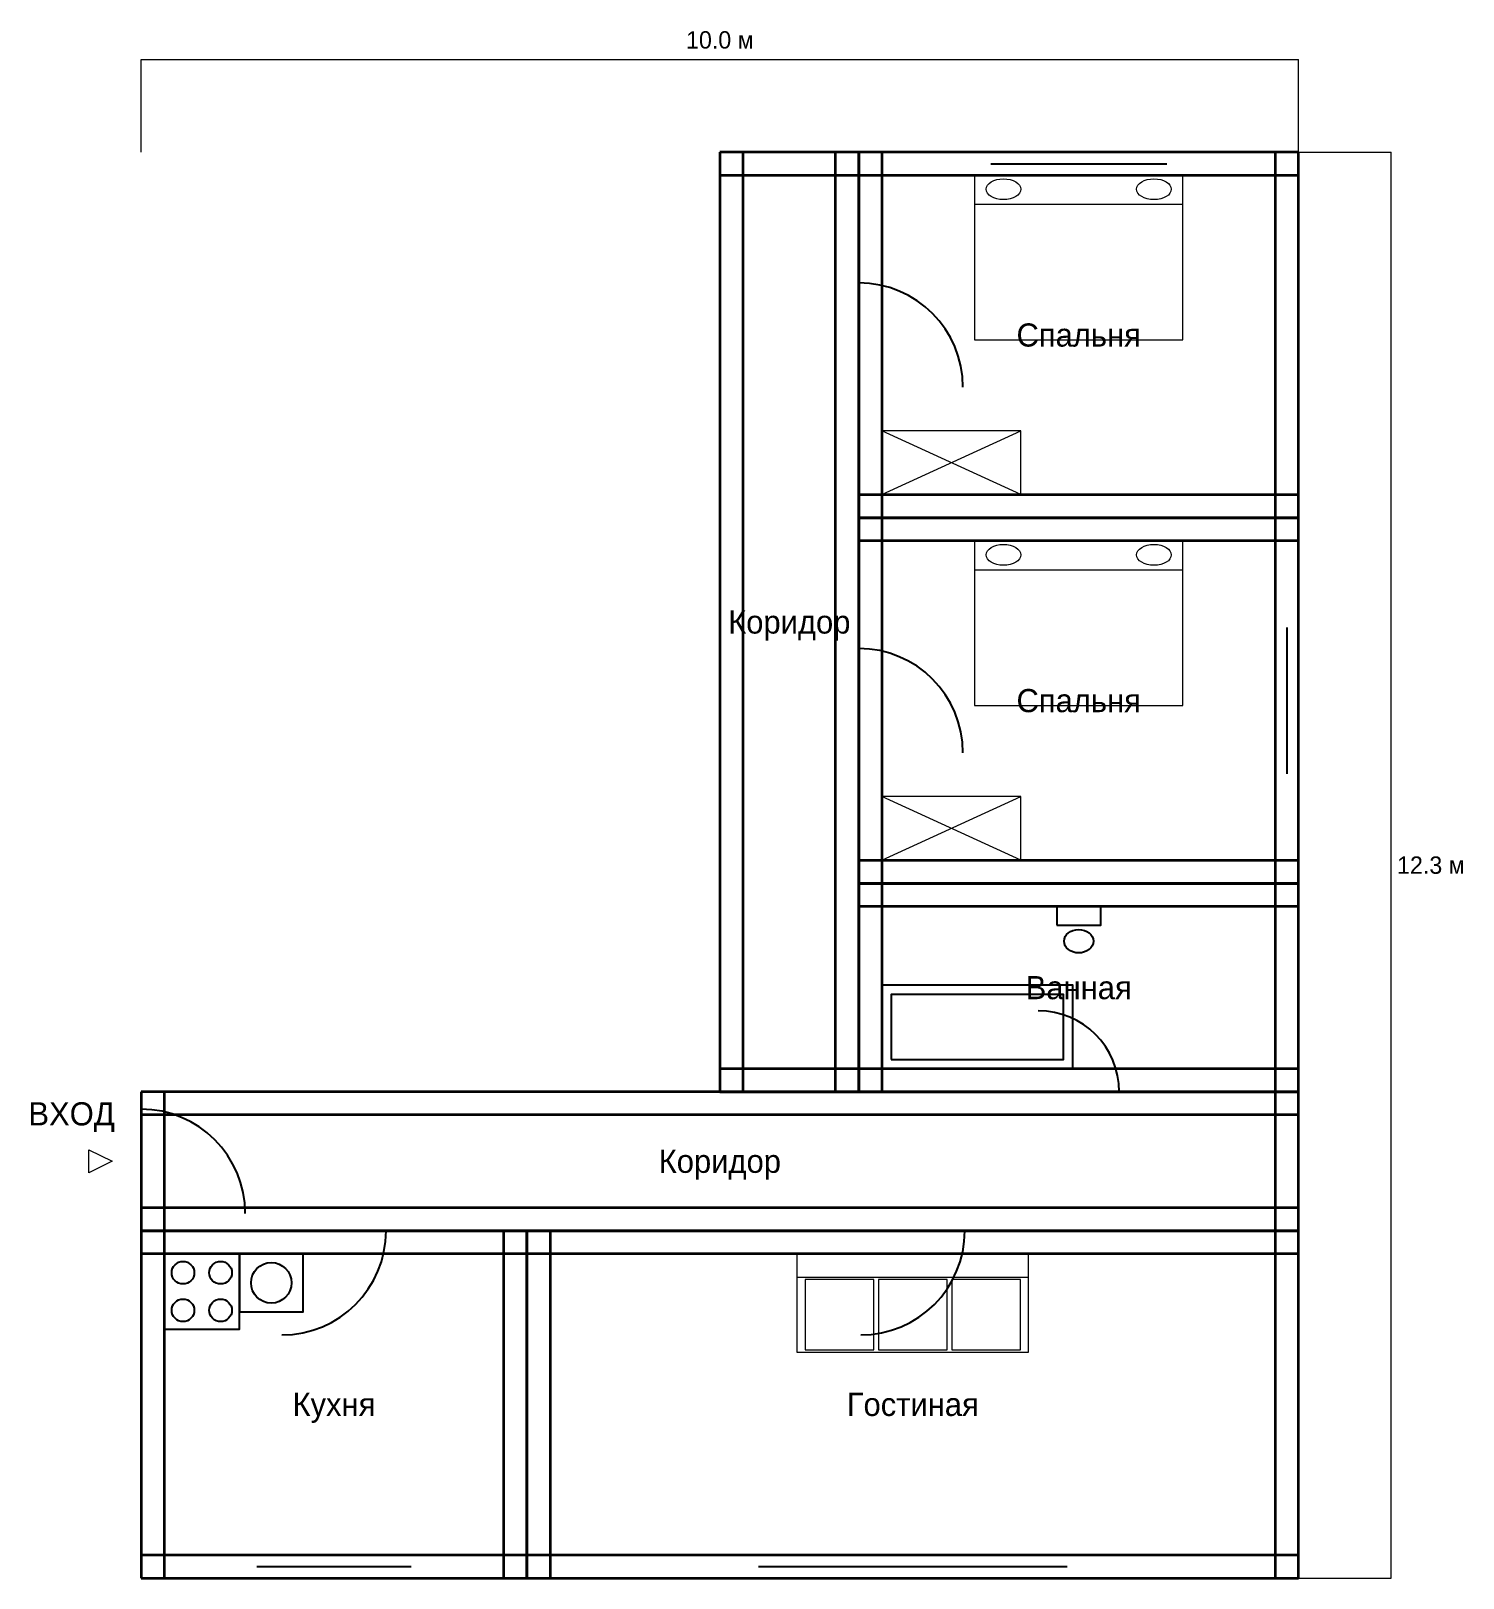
# Model space of a CAD drawing. Header units: metres. Extents: x -95 to 1142, y 0 to 1336.
import ezdxf
from ezdxf.enums import TextEntityAlignment as Align

# ---------------------------------------------------------------- set-up
doc = ezdxf.new("R2010")
doc.units = ezdxf.units.M
for name, color, linetype, lineweight in [('Двери', 7, 'Continuous', 25), ('Мебель', 7, 'Continuous', 18), ('Окна', 7, 'Continuous', 25), ('Размеры', 1, 'Continuous', 13), ('Стены', 7, 'Continuous', 35), ('Текст', 7, 'Continuous', 13)]:
    doc.layers.add(name, color=color, linetype=linetype, lineweight=lineweight)

msp = doc.modelspace()

# ---------------------------------------------------------------- linework, layer by layer
at = {"layer": 'Двери'}
for p, q in [((620, 1028.7), (620, 1118.7)), ((620, 712.9), (620, 802.9)), ((775, 420), (845, 420)), ((0, 315), (0, 405)), ((121.65, 300), (211.65, 300)), ((621.65, 300), (711.65, 300))]:
    msp.add_line(p, q, dxfattribs=at)
for centre, radius, start, end in [((620, 1028.7), 90, 0, 90), ((620, 712.9), 90, 0, 90), ((775, 420), 70, 0, 90), ((0, 315), 90, 0, 90), ((121.65, 300), 90, 270, 360), ((621.65, 300), 90, 270, 360)]:
    msp.add_arc(centre, radius, start, end, dxfattribs=at)
at = {"layer": 'Мебель'}
for p, q in [((720, 1186.6), (900, 1186.6)), ((640, 935.8), (760, 990.8)), ((760, 935.8), (640, 990.8)), ((720, 870.8), (900, 870.8)), ((640, 620), (760, 675)), ((760, 620), (640, 675)), ((566.65, 260), (766.65, 260))]:
    msp.add_line(p, q, dxfattribs=at)
for points in [[(720, 1069.49), (900, 1069.49), (900, 1211.6), (720, 1211.6), (720, 1069.49)], [(640, 935.8), (760, 935.8), (760, 990.8), (640, 990.8), (640, 935.8)], [(720, 753.69), (900, 753.69), (900, 895.8), (720, 895.8), (720, 753.69)], [(640, 620), (760, 620), (760, 675), (640, 675), (640, 620)], [(566.65, 195), (766.65, 195), (766.65, 280), (566.65, 280), (566.65, 195)], [(573.65, 197), (632.98, 197), (632.98, 258), (573.65, 258), (573.65, 197)], [(636.98, 197), (696.32, 197), (696.32, 258), (636.98, 258), (636.98, 197)], [(700.32, 197), (759.65, 197), (759.65, 258), (700.32, 258), (700.32, 197)]]:
    msp.add_lwpolyline(points, dxfattribs=at)
for centre in [(745, 1199.6), (875, 1199.6), (745, 883.8), (875, 883.8)]:
    msp.add_ellipse(centre, major_axis=(15, 0), ratio=0.6, dxfattribs=at)
at = {"layer": 'Окна'}
for p, q in [((734, 1231.6), (886, 1231.6)), ((734, 1221.6), (886, 1221.6)), ((734, 1211.6), (886, 1211.6)), ((980, 694.74), (980, 821.06)), ((990, 694.74), (990, 821.06)), ((1000, 694.74), (1000, 821.06)), ((99.99, 20), (233.31, 20)), ((533.31, 20), (799.99, 20)), ((99.99, 10), (233.31, 10)), ((99.99, 0), (233.31, 0)), ((533.31, 10), (799.99, 10)), ((533.31, 0), (799.99, 0))]:
    msp.add_line(p, q, dxfattribs=at)
at = {"layer": 'Размеры', "color": 1}
for p, q in [((0, 1311.6), (1000, 1311.6)), ((0, 1231.6), (0, 1311.6)), ((1000, 1231.6), (1000, 1311.6)), ((1000, 1231.6), (1080, 1231.6)), ((1080, 0), (1080, 1231.6)), ((1000, 0), (1080, 0))]:
    msp.add_line(p, q, dxfattribs=at)
at = {"layer": 'Сантехника'}
for points in [[(791, 563.9), (829, 563.9), (829, 580), (791, 580), (791, 563.9)], [(640, 440), (805, 440), (805, 512), (640, 512), (640, 440)], [(648, 448), (797, 448), (797, 504), (648, 504), (648, 448)], [(20, 215), (85, 215), (85, 280), (20, 280), (20, 215)], [(85, 230), (140, 230), (140, 280), (85, 280), (85, 230)]]:
    msp.add_lwpolyline(points, dxfattribs=at)
for centre, radius in [((36.25, 263.75), 9.75), ((68.75, 263.75), 9.75), ((112.5, 255), 17.5), ((36.25, 231.25), 9.75), ((68.75, 231.25), 9.75)]:
    msp.add_circle(centre, radius, dxfattribs=at)
msp.add_ellipse((810, 550.1), major_axis=(12.67, 0), ratio=0.8, dxfattribs=at)
at = {"layer": 'Стены'}
for p, q in [((620, 1231.6), (500, 1231.6)), ((500, 1231.6), (500, 420)), ((520, 1231.6), (520, 420)), ((600, 420), (600, 1231.6)), ((620, 420), (620, 1231.6)), ((1000, 1231.6), (620, 1231.6)), ((620, 1231.6), (620, 915.8)), ((640, 1231.6), (640, 915.8)), ((980, 915.8), (980, 1231.6)), ((1000, 915.8), (1000, 1231.6)), ((620, 1211.6), (500, 1211.6)), ((1000, 1211.6), (620, 1211.6)), ((620, 935.8), (1000, 935.8)), ((1000, 915.8), (620, 915.8)), ((620, 915.8), (620, 600)), ((620, 915.8), (1000, 915.8)), ((640, 915.8), (640, 600)), ((980, 600), (980, 915.8)), ((1000, 600), (1000, 915.8)), ((1000, 895.8), (620, 895.8)), ((620, 620), (1000, 620)), ((1000, 600), (620, 600)), ((620, 600), (620, 420)), ((620, 600), (1000, 600)), ((640, 600), (640, 420)), ((980, 420), (980, 600)), ((1000, 420), (1000, 600)), ((1000, 580), (620, 580)), ((500, 440), (620, 440)), ((620, 440), (1000, 440)), ((1000, 420), (0, 420)), ((0, 420), (0, 300)), ((20, 420), (20, 300)), ((500, 420), (620, 420)), ((620, 420), (1000, 420)), ((980, 300), (980, 420)), ((1000, 300), (1000, 420)), ((1000, 400), (0, 400)), ((0, 320), (1000, 320)), ((333.3, 300), (0, 300)), ((0, 300), (0, 0)), ((0, 300), (1000, 300)), ((20, 300), (20, 0)), ((313.3, 0), (313.3, 300)), ((333.3, 0), (333.3, 300)), ((1000, 300), (333.3, 300)), ((333.3, 300), (333.3, 0)), ((353.3, 300), (353.3, 0)), ((980, 0), (980, 300)), ((1000, 0), (1000, 300)), ((333.3, 280), (0, 280)), ((1000, 280), (333.3, 280)), ((0, 20), (333.3, 20)), ((333.3, 20), (1000, 20)), ((0, 0), (333.3, 0)), ((333.3, 0), (1000, 0))]:
    msp.add_line(p, q, dxfattribs=at)
at = {"layer": 'Текст', "color": 3}
msp.add_lwpolyline([(-25, 360), (-45, 350), (-45, 370), (-25, 360)], dxfattribs=at)

# ---------------------------------------------------------------- texts
at = {"layer": 'Размеры', "color": 1}
msp.add_text('10.0 м', height=15, dxfattribs=at).set_placement((500, 1316.6), align=Align.BOTTOM_CENTER)
msp.add_text('12.3 м', height=15, dxfattribs=at).set_placement((1085, 615.8), align=Align.MIDDLE_LEFT)
at = {"layer": 'Текст'}
for s, p in [('Спальня', (810, 1073.7)), ('Коридор', (560, 825.8)), ('Спальня', (810, 757.9)), ('Ванная', (810, 510)), ('Коридор', (500, 360)), ('Кухня', (166.65, 150)), ('Гостиная', (666.65, 150))]:
    msp.add_text(s, height=20, dxfattribs=at).set_placement(p, align=Align.MIDDLE_CENTER)
at = {"layer": 'Текст', "color": 3}
msp.add_text('ВХОД', height=20, dxfattribs=at).set_placement((-60, 385), align=Align.BOTTOM_CENTER)

doc.saveas('drawing.dxf')
